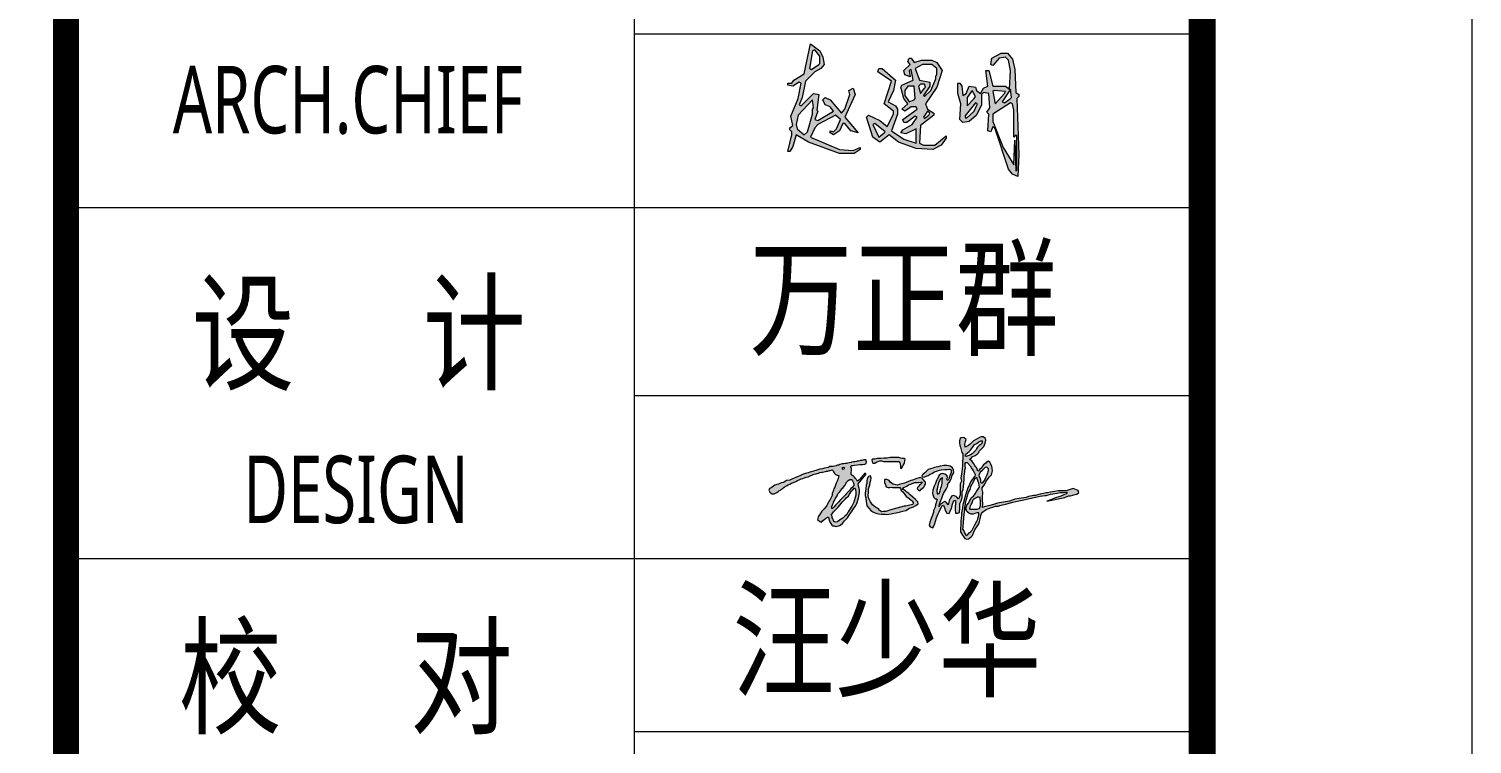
# Model space of a CAD drawing. Header units: inches. Extents: x -3733042 to -3450527, y 579159 to 997713.
# Drawn here: x -3458548 to -3450527, y 606807 to 610781 of the extents above; entities that cross this region are included whole.
import ezdxf
from ezdxf.enums import TextEntityAlignment as Align

# ---------------------------------------------------------------- set-up
doc = ezdxf.new("R2010")
doc.units = ezdxf.units.IN
doc.header["$LTSCALE"] = 1000
doc.header["$MEASUREMENT"] = 0
doc.linetypes.add('LENGSHUI', pattern=[22, 20, -1, 0, -1])
doc.layers.get('0').update_dxf_attribs({"lineweight": 18})
for name, color, linetype, lineweight in [('0-TK', 4, 'Continuous', 18), ('00签名', 7, 'LENGSHUI', 18), ('PUB_TITLE', 153, 'Continuous', 18)]:
    doc.layers.add(name, color=color, linetype=linetype, lineweight=lineweight)
doc.styles.add('-黑体', font='', dxfattribs={"width": 0.7})
doc.styles.get('-黑体').set_extended_font_data('微软雅黑')

# ---------------------------------------------------------------- blocks, each defined once
blk = doc.blocks.new('WZQ')
h = blk.add_hatch(color=256)
h.paths.add_polyline_path([(11296, 18321), (11272, 18339), (11273, 18447), (11289, 18516), (11289, 18568), (11289, 18629), (11283, 18671), (11257, 18685), (11245, 18715), (11245, 18745), (11261, 18767), (11293, 18771), (11349, 18773), (11435, 18791), (11561, 18811), (11689, 18819), (11822, 18829), (11930, 18849), (11992, 18879), (12014, 18944), (12003, 18996), (11994, 19030), (11983, 19051), (11962, 19062), (11912, 19056), (11892, 19049), (11839, 19041), (11790, 19023), (11759, 19017), (11723, 19015), (11670, 19005), (11608, 18994), (11569, 18986), (11530, 18975), (11443, 18958), (11427, 18954), (11386, 18954), (11295, 18936), (11271, 18932), (11185, 18915), (11086, 18898), (11047, 18882), (10977, 18871), (10907, 18860), (10823, 18851), (10717, 18827), (10661, 18801), (10599, 18795), (10557, 18778), (10531, 18769), (10455, 18748), (10386, 18735), (10352, 18727), (10220, 18723), (10188, 18691), (10156, 18687), (9976, 18643), (9864, 18619), (9744, 18595), (9543, 18527), (9327, 18471), (9251, 18447), (9179, 18423), (9047, 18387), (8903, 18335), (8771, 18279), (8682, 18243), (8370, 18105), (8273, 18069), (8111, 18040), (7978, 17955), (7864, 17931), (7723, 17875), (7642, 17846), (7553, 17814), (7488, 17778), (7415, 17729), (7371, 17693), (7294, 17664), (7270, 17604), (7261, 17577), (7268, 17542), (7284, 17516), (7295, 17492), (7317, 17467), (7344, 17448), (7412, 17404), (7468, 17395), (7523, 17404), (7639, 17467), (7711, 17515), (7749, 17540), (7826, 17577), (7867, 17620), (7928, 17657), (8002, 17721), (8056, 17762), (8120, 17791), (8204, 17834), (8280, 17872), (8357, 17917), (8417, 17939), (8546, 17985), (8611, 18021), (8657, 18044), (8765, 18093), (8838, 18128), (8916, 18142), (8992, 18171), (9068, 18202), (9170, 18233), (9246, 18258), (9412, 18333), (9471, 18351), (9562, 18372), (9615, 18385), (9669, 18400), (9745, 18435), (9826, 18448), (9865, 18458), (10017, 18479), (10065, 18496), (10130, 18494), (10162, 18519), (10205, 18535), (10244, 18535), (10340, 18562), (10358, 18568), (10396, 18495), (10411, 18465), (10442, 18423), (10466, 18393), (10478, 18371), (10502, 18345), (10536, 18325), (10589, 18304), (10605, 18299), (10649, 18293), (10668, 18293), (10651, 18221), (10645, 18183), (10633, 18146), (10626, 18118), (10614, 18091), (10602, 18059), (10580, 18011), (10567, 17978), (10536, 17911), (10520, 17864), (10465, 17722), (10431, 17648), (10412, 17581), (10393, 17533), (10372, 17496), (10348, 17421), (10345, 17344), (10340, 17312), (10308, 17253), (10284, 17179), (10249, 17128), (10200, 17049), (10167, 16978), (10134, 16936), (10110, 16894), (10077, 16833), (10049, 16786), (9941, 16654), (9842, 16560), (9753, 16419), (9701, 16330), (9654, 16269), (9645, 16208), (9631, 16147), (9734, 16053), (9800, 16010), (9838, 16034), (9870, 16085), (9936, 16123), (10016, 16203), (10059, 16236), (10124, 16259), (10162, 16259), (10186, 16175), (10214, 16081), (10251, 15996), (10280, 15944), (10331, 15869), (10360, 15836), (10435, 15836), (10468, 15818), (10538, 15808), (10703, 15850), (10778, 15897), (10844, 15959), (10938, 16085), (11065, 16189), (11098, 16236), (11145, 16306), (11173, 16363), (11249, 16476), (11291, 16518), (11385, 16659), (11498, 16837), (11559, 16974), (11620, 17195), (11649, 17275), (11672, 17472), (11672, 17557), (11658, 17674), (11634, 17773), (11611, 17886), (11987, 18332), (11987, 18389), (11926, 18389), (11893, 18337), (11762, 18201), (11710, 18130), (11639, 18069), (11573, 18013), (11545, 18039), (11507, 18108), (11485, 18141), (11430, 18202), (11388, 18251), (11355, 18271), (11309, 18304)], flags=0)
h.paths.add_polyline_path([(10874, 18586), (10854, 18607), (10839, 18647), (10829, 18673), (10863, 18686), (10905, 18691), (10937, 18667), (10935, 18637), (10927, 18614), (10918, 18593)], flags=0)
h.paths.add_polyline_path([(11115, 18044), (11200, 18096), (11284, 18103), (11327, 18035), (11379, 17934), (11401, 17891), (11405, 17862), (11395, 17810), (11320, 17712), (11255, 17657), (11203, 17576), (11037, 17419), (10998, 17354), (10861, 17211), (10724, 17078), (10665, 17003), (10643, 16974), (10509, 16843), (10444, 16762), (10366, 16687), (10340, 16677), (10324, 16688), (10327, 16707), (10330, 16785), (10362, 16866), (10388, 16928), (10408, 16990), (10454, 17071), (10483, 17153), (10584, 17306), (10626, 17403), (10708, 17472), (10760, 17559), (10812, 17647), (10844, 17664), (10962, 17804), (11063, 17976)], flags=0)
h.paths.add_polyline_path([(11421, 17667), (11439, 17667), (11472, 17601), (11498, 17479), (11491, 17331), (11428, 17110), (11391, 16984), (11299, 16793), (11195, 16623), (11129, 16527), (11051, 16390), (10955, 16317), (10867, 16210), (10701, 16110), (10597, 16040), (10497, 16010), (10427, 16051), (10412, 16103), (10398, 16158), (10350, 16235), (10335, 16306), (10298, 16365), (10346, 16424), (10409, 16516), (10520, 16630), (10612, 16730), (10719, 16852), (10833, 16988), (10926, 17091), (10992, 17147), (11018, 17206), (11133, 17287), (11166, 17372), (11225, 17431), (11273, 17505), (11358, 17586)], flags=0)
h.paths.add_polyline_path([(12180, 17834), (12190, 17952), (12226, 18065), (12244, 18165), (12216, 18281), (12211, 18280), (12111, 18244), (12053, 18136), (12028, 18032), (12028, 17895), (11995, 17812), (11985, 17647), (11954, 17431), (11954, 17318), (11976, 17205), (11995, 17028), (12026, 16806), (12149, 16684), (12235, 16589), (12321, 16525), (12475, 16453), (12602, 16425), (12752, 16412), (12919, 16407), (13006, 16389), (13214, 16425), (13350, 16453), (13454, 16471), (13668, 16525), (13781, 16552), (13926, 16593), (14116, 16693), (14311, 16756), (14425, 16824), (14534, 16915), (14511, 17005), (14398, 17123), (14275, 17232), (14148, 17354), (14080, 17418), (13989, 17486), (13921, 17544), (13813, 17608), (13754, 17608), (13835, 17708), (13985, 17775), (14062, 17839), (14184, 17875), (14348, 17943), (14547, 17952), (14656, 17961), (14724, 17961), (14701, 17902), (14656, 17866), (14606, 17825), (14574, 17771), (14497, 17708), (14484, 17640), (14547, 17581), (14620, 17544), (14683, 17626), (14815, 17717), (14846, 17780), (14887, 17875), (14892, 17961), (14774, 18088), (14715, 18165), (14629, 18188), (14420, 18129), (14252, 18061), (14180, 18043), (13953, 17957), (13872, 17911), (13613, 17852), (13522, 17816), (13445, 17830), (13323, 17862), (13182, 17948), (13124, 18047), (13001, 18097), (12910, 18097), (12897, 18043), (12897, 17948), (12938, 17839), (12974, 17744), (13078, 17703), (13151, 17703), (13223, 17717), (13287, 17712), (13386, 17698), (13495, 17712), (13577, 17708), (13645, 17703), (13677, 17658), (13699, 17558), (13790, 17490), (13876, 17372), (13953, 17268), (14026, 17223), (14107, 17155), (14180, 17110), (14230, 17064), (14284, 16983), (14293, 16915), (14275, 16874), (14062, 16833), (13931, 16801), (13858, 16801), (13677, 16752), (13318, 16652), (13133, 16598), (13051, 16575), (12960, 16543), (12833, 16530), (12752, 16521), (12670, 16589), (12579, 16675), (12471, 16724), (12366, 16811), (12316, 16865), (12212, 17010), (12194, 17046), (12108, 17200), (12094, 17313), (12112, 17467), (12112, 17649), (12144, 17735)], flags=0)
h.paths.add_polyline_path([(13906, 19102), (13861, 19120), (13760, 19117), (13689, 19138), (13596, 19167), (13519, 19164), (13457, 19161), (13252, 19173), (13165, 19164), (13028, 19141), (12945, 19141), (12853, 19129), (12722, 19126), (12594, 19126), (12529, 19114), (12484, 19099), (12428, 19093), (12359, 19093), (12312, 19079), (12273, 19062), (12290, 18957), (12317, 18896), (12417, 18896), (12484, 18940), (12528, 18962), (12583, 18974), (12667, 19001), (12750, 19001), (12844, 18968), (12966, 18974), (13127, 18974), (13282, 18974), (13476, 18968), (13598, 18968), (13642, 18907), (13670, 18785), (13675, 18691), (13675, 18658), (13682, 18631), (13735, 18667), (13771, 18714), (13795, 18799), (13850, 18852), (13870, 18906), (13882, 19001)], flags=0)
h.paths.add_polyline_path([(16098, 18038), (16129, 18100), (16150, 18163), (16197, 18303), (16266, 18420), (16256, 18554), (16209, 18671), (16092, 18741), (15931, 18781), (15780, 18771), (15606, 18741), (15495, 18714), (15408, 18694), (15328, 18678), (15247, 18651), (15013, 18580), (14949, 18510), (14852, 18426), (14758, 18346), (14721, 18314), (14717, 18259), (14747, 18229), (14824, 18211), (14884, 18250), (15017, 18293), (15112, 18357), (15202, 18391), (15322, 18469), (15579, 18550), (15656, 18571), (15836, 18576), (15939, 18576), (16051, 18597), (16137, 18567), (16137, 18430), (16094, 18323), (16051, 18156), (15991, 18070), (15939, 18061), (15927, 18134), (15961, 18199), (15978, 18233), (15918, 18314), (15832, 18361), (15742, 18396), (15661, 18374), (15562, 18306), (15519, 18233), (15463, 18113), (15429, 18040), (15377, 17907), (15309, 17779), (15253, 17581), (15232, 17414), (15296, 17213), (15360, 17149), (15450, 17157), (15455, 17114), (15371, 16861), (15356, 16740), (15288, 16589), (15273, 16498), (15227, 16362), (15167, 16203), (15159, 16143), (15106, 16022), (15076, 15871), (15121, 15788), (15250, 15735), (15295, 15818), (15348, 15946), (15371, 16067), (15424, 16234), (15484, 16385), (15560, 16521), (15613, 16627), (15651, 16717), (15711, 16808), (15764, 16838), (15832, 16672), (15870, 16566), (15923, 16453), (16044, 16438), (16089, 16559), (16173, 16732), (16195, 16838), (16271, 17080), (16347, 17080), (16347, 16967), (16339, 16740), (16339, 16619), (16347, 16460), (16452, 16460), (16543, 16483), (16558, 16717), (16558, 16853), (16566, 16929), (16634, 17057), (16672, 17216), (16672, 17299), (16672, 17495), (16725, 17601), (16747, 17745), (16760, 17911), (16769, 18101), (16769, 18261), (16799, 18368), (16803, 18475), (16803, 18572), (16833, 18669), (16818, 18752), (16828, 18927), (16927, 18921), (17067, 18761), (17147, 18621), (17214, 18535), (17257, 18437), (17300, 18370), (17317, 18350), (17317, 18321), (17291, 18255), (17187, 18107), (17111, 18028), (17039, 17854), (16936, 17648), (16881, 17489), (16802, 17216), (16737, 16974), (16706, 16876), (16718, 16832), (16701, 16760), (16690, 16659), (16667, 16570), (16651, 16448), (16645, 16342), (16634, 16237), (16612, 16053), (16606, 15870), (16595, 15736), (16595, 15597), (16601, 15541), (16651, 15469), (16701, 15380), (16745, 15313), (16807, 15219), (16896, 15191), (16985, 15202), (17035, 15241), (17118, 15297), (17180, 15375), (17230, 15491), (17252, 15536), (17308, 15675), (17391, 15792), (17486, 15931), (17519, 16048), (17553, 16181), (17592, 16337), (17619, 16437), (17669, 16509), (17855, 16627), (18010, 16697), (18220, 16760), (18297, 16802), (18444, 16795), (18514, 16837), (18851, 16914), (19140, 16985), (19438, 17056), (19679, 17098), (19955, 17176), (20330, 17247), (20486, 17282), (20706, 17324), (20769, 17324), (20986, 17388), (21315, 17424), (21457, 17459), (21612, 17459), (21789, 17473), (21747, 17402), (21669, 17360), (21485, 17289), (21173, 17183), (21032, 17126), (20805, 17048), (21676, 17218), (21867, 17303), (21952, 17303), (22186, 17367), (22271, 17388), (22370, 17459), (22328, 17565), (22165, 17629), (22087, 17650), (21740, 17551), (21534, 17551), (21363, 17550), (21173, 17508), (20982, 17473), (20840, 17452), (20784, 17445), (20479, 17381), (20238, 17324), (20175, 17324), (19912, 17268), (19792, 17225), (19452, 17169), (19240, 17133), (18978, 17048), (18687, 16999), (18397, 16942), (18198, 16879), (18021, 16829), (17745, 16758), (17667, 16737), (17681, 16886), (17674, 17112), (17674, 17232), (17688, 17480), (17660, 17615), (17653, 17692), (17788, 17870), (17839, 17984), (17902, 18086), (18004, 18228), (18101, 18330), (18152, 18523), (18141, 18652), (18119, 18725), (18079, 18849), (18021, 18944), (17966, 18984), (17915, 18969), (17875, 18951), (17845, 18915), (17718, 18813), (17659, 18736), (17641, 18670), (17520, 18583), (17477, 18513), (17447, 18495), (17414, 18601), (17371, 18674), (17334, 18725), (17298, 18783), (17265, 18842), (17199, 18926), (17141, 18999), (17075, 19053), (17031, 19086), (17130, 19148), (17170, 19199), (17305, 19265), (17407, 19331), (17487, 19407), (17502, 19473), (17737, 19711), (17801, 19871), (17824, 20009), (17812, 20089), (17697, 20181), (17606, 20181), (17525, 20135), (17405, 20072), (17227, 19974), (17066, 19820), (16992, 19745), (16894, 19699), (16825, 19671), (16814, 19825), (16843, 19951), (16871, 20049), (16751, 20146), (16636, 20123), (16579, 20095), (16550, 19986), (16550, 19871), (16556, 19768), (16596, 19665), (16665, 19407), (16705, 19350), (16688, 18776), (16665, 18450), (16613, 18175), (16642, 18008), (16585, 17888), (16585, 17716), (16585, 17493), (16573, 17349), (16533, 17212), (16504, 17143), (16424, 17235), (16378, 17275), (16258, 17315), (16158, 17276), (16110, 17171), (16053, 17114), (16012, 16928), (15988, 16863), (15923, 16936), (15826, 17017), (15745, 16985), (15680, 16928), (15591, 16863), (15542, 16782), (15607, 16985), (15680, 17179), (15729, 17333), (15769, 17406), (15899, 17617), (15972, 17787), (15967, 17855), (16051, 17954)], flags=0)
h.paths.add_polyline_path([(15710, 17994), (15702, 17894), (15679, 17829), (15663, 17749), (15644, 17676), (15629, 17611), (15602, 17546), (15587, 17499), (15560, 17415), (15475, 17388), (15464, 17434), (15445, 17519), (15445, 17580), (15456, 17626), (15475, 17733), (15491, 17795), (15514, 17860), (15529, 17937), (15548, 17987), (15568, 18036), (15594, 18075), (15629, 18125), (15690, 18155), (15721, 18182), (15721, 18148), (15710, 18063)], flags=0)
h.paths.add_polyline_path([(17009, 17527), (17044, 17615), (17092, 17738), (17229, 18006), (17295, 18137), (17387, 18190), (17422, 18089), (17457, 17997), (17484, 17918), (17501, 17821), (17519, 17729), (17479, 17650), (17378, 17505), (17308, 17400), (17233, 17290), (17136, 17224), (17088, 17123), (17031, 17035), (16996, 16965), (16908, 16846), (16851, 16675), (16899, 16539), (16996, 16451), (17119, 16399), (17211, 16412), (17303, 16442), (17404, 16478), (17494, 16473), (17491, 16427), (17484, 16360), (17456, 16242), (17438, 16161), (17388, 16065), (17301, 15891), (17240, 15786), (17163, 15620), (17108, 15565), (17019, 15493), (16958, 15421), (16903, 15371), (16842, 15421), (16786, 15493), (16759, 15587), (16698, 15681), (16703, 15759), (16723, 16043), (16741, 16166), (16736, 16254), (16789, 16640), (16785, 16754), (16824, 16873), (16824, 16952), (16868, 17119), (16921, 17277), (16961, 17417)], flags=0)
h.paths.add_polyline_path([(16830, 19236), (16863, 19328), (16930, 19391), (17023, 19466), (17086, 19521), (17119, 19567), (17182, 19655), (17283, 19802), (17388, 19852), (17489, 19928), (17556, 19966), (17590, 19987), (17657, 19987), (17657, 19911), (17623, 19840), (17585, 19806), (17510, 19747), (17426, 19672), (17376, 19584), (17338, 19521), (17266, 19441), (17220, 19391), (17166, 19340), (17082, 19299), (17019, 19265), (16947, 19244), (16897, 19215)], flags=0)
h.paths.add_polyline_path([(17237, 17145), (17369, 17220), (17418, 17259), (17497, 17250), (17541, 17237), (17541, 17154), (17558, 17070), (17558, 16987), (17558, 16899), (17558, 16816), (17545, 16767), (17527, 16710), (17484, 16666), (17369, 16640), (17207, 16640), (17088, 16640), (17057, 16684), (17084, 16816), (17119, 16877), (17163, 16965), (17198, 17066)], flags=0)
h.paths.add_polyline_path([(17523, 18232), (17512, 18320), (17559, 18429), (17606, 18501), (17663, 18548), (17751, 18626), (17818, 18693), (17865, 18714), (17937, 18631), (17937, 18522), (17922, 18470), (17911, 18403), (17880, 18310), (17844, 18242), (17808, 18170), (17787, 18097), (17751, 18040), (17673, 17937), (17621, 17905), (17582, 17970), (17595, 18071), (17548, 18180)], flags=0)
for p, q in [((12312, 19079), (12273, 19062)), ((12273, 19062), (12290, 18957)), ((12359, 19093), (12312, 19079)), ((12428, 19093), (12359, 19093)), ((12484, 19099), (12428, 19093)), ((12529, 19114), (12484, 19099)), ((12594, 19126), (12529, 19114)), ((12583, 18974), (12667, 19001)), ((12722, 19126), (12594, 19126)), ((12667, 19001), (12750, 19001)), ((12853, 19129), (12722, 19126)), ((12750, 19001), (12844, 18968)), ((12945, 19141), (12853, 19129)), ((13028, 19141), (12945, 19141)), ((13165, 19164), (13028, 19141)), ((13252, 19173), (13165, 19164)), ((13457, 19161), (13252, 19173)), ((13519, 19164), (13457, 19161)), ((13596, 19167), (13519, 19164)), ((13689, 19138), (13596, 19167)), ((13760, 19117), (13689, 19138)), ((13861, 19120), (13760, 19117)), ((13906, 19102), (13861, 19120)), ((13870, 18906), (13882, 19001)), ((13882, 19001), (13906, 19102)), ((12290, 18957), (12317, 18896)), ((12317, 18896), (12417, 18896)), ((12417, 18896), (12484, 18940)), ((12484, 18940), (12528, 18962)), ((12528, 18962), (12583, 18974)), ((12844, 18968), (12966, 18974)), ((12966, 18974), (13127, 18974)), ((13127, 18974), (13282, 18974)), ((13282, 18974), (13476, 18968)), ((13476, 18968), (13598, 18968)), ((13598, 18968), (13642, 18907)), ((13642, 18907), (13670, 18785)), ((13670, 18785), (13675, 18691)), ((13675, 18691), (13675, 18658)), ((13675, 18658), (13682, 18631)), ((13682, 18631), (13735, 18667)), ((13735, 18667), (13771, 18714)), ((13771, 18714), (13795, 18799)), ((13795, 18799), (13850, 18852)), ((13850, 18852), (13870, 18906)), ((11985, 17647), (11954, 17431)), ((11995, 17812), (11985, 17647)), ((12028, 17895), (11995, 17812)), ((12053, 18136), (12028, 18032)), ((12028, 18032), (12028, 17895)), ((12111, 18244), (12053, 18136)), ((12211, 18280), (12111, 18244)), ((12112, 17649), (12144, 17735)), ((12112, 17467), (12112, 17649)), ((12144, 17735), (12180, 17834)), ((12180, 17834), (12190, 17952)), ((12190, 17952), (12226, 18065)), ((12244, 18165), (12216, 18281)), ((12226, 18065), (12244, 18165)), ((12910, 18097), (12897, 18043)), ((12897, 18043), (12897, 17948)), ((12897, 17948), (12938, 17839)), ((13001, 18097), (12910, 18097)), ((12938, 17839), (12974, 17744)), ((12974, 17744), (13078, 17703)), ((13124, 18047), (13001, 18097)), ((13078, 17703), (13151, 17703)), ((13182, 17948), (13124, 18047)), ((13151, 17703), (13223, 17717)), ((13323, 17862), (13182, 17948)), ((13223, 17717), (13287, 17712)), ((13287, 17712), (13386, 17698)), ((13445, 17830), (13323, 17862)), ((13386, 17698), (13495, 17712)), ((13522, 17816), (13445, 17830)), ((13495, 17712), (13577, 17708)), ((13613, 17852), (13522, 17816)), ((13577, 17708), (13645, 17703)), ((13872, 17911), (13613, 17852)), ((13645, 17703), (13677, 17658)), ((13677, 17658), (13699, 17558)), ((13754, 17608), (13835, 17708)), ((13813, 17608), (13754, 17608)), ((13921, 17544), (13813, 17608)), ((13835, 17708), (13985, 17775)), ((13953, 17957), (13872, 17911)), ((14180, 18043), (13953, 17957)), ((13985, 17775), (14062, 17839)), ((14062, 17839), (14184, 17875)), ((14252, 18061), (14180, 18043)), ((14184, 17875), (14348, 17943)), ((14420, 18129), (14252, 18061)), ((14348, 17943), (14547, 17952)), ((14629, 18188), (14420, 18129)), ((14497, 17708), (14484, 17640)), ((14484, 17640), (14547, 17581)), ((14574, 17771), (14497, 17708)), ((14547, 17952), (14656, 17961)), ((14606, 17825), (14574, 17771)), ((14574, 17771), (14574, 17771)), ((14656, 17866), (14606, 17825)), ((14620, 17544), (14683, 17626)), ((14715, 18165), (14629, 18188)), ((14656, 17961), (14724, 17961)), ((14701, 17902), (14656, 17866)), ((14683, 17626), (14815, 17717)), ((14724, 17961), (14701, 17902)), ((14774, 18088), (14715, 18165)), ((14715, 18165), (14715, 18165)), ((14892, 17961), (14774, 18088)), ((14815, 17717), (14846, 17780)), ((14846, 17780), (14887, 17875)), ((14887, 17875), (14892, 17961)), ((11954, 17431), (11954, 17318)), ((11954, 17318), (11976, 17205)), ((11976, 17205), (11995, 17028)), ((11995, 17028), (12026, 16806)), ((12094, 17313), (12112, 17467)), ((12108, 17200), (12094, 17313)), ((12194, 17046), (12108, 17200)), ((12212, 17010), (12194, 17046)), ((12316, 16865), (12212, 17010)), ((13699, 17558), (13790, 17490)), ((13790, 17490), (13876, 17372)), ((13876, 17372), (13953, 17268)), ((13989, 17486), (13921, 17544)), ((13953, 17268), (14026, 17223)), ((14080, 17418), (13989, 17486)), ((14026, 17223), (14107, 17155)), ((14148, 17354), (14080, 17418)), ((14107, 17155), (14180, 17110)), ((14275, 17232), (14148, 17354)), ((14180, 17110), (14230, 17064)), ((14230, 17064), (14284, 16983)), ((14398, 17123), (14275, 17232)), ((14293, 16915), (14275, 16874)), ((14284, 16983), (14293, 16915)), ((14511, 17005), (14398, 17123)), ((14425, 16824), (14534, 16915)), ((14534, 16915), (14511, 17005)), ((14547, 17581), (14620, 17544)), ((12026, 16806), (12149, 16684)), ((12149, 16684), (12235, 16589)), ((12235, 16589), (12321, 16525)), ((12366, 16811), (12316, 16865)), ((12321, 16525), (12475, 16453)), ((12471, 16724), (12366, 16811)), ((12579, 16675), (12471, 16724)), ((12475, 16453), (12602, 16425)), ((12670, 16589), (12579, 16675)), ((12602, 16425), (12752, 16412)), ((12752, 16521), (12670, 16589)), ((12833, 16530), (12752, 16521)), ((12752, 16412), (12919, 16407)), ((12960, 16543), (12833, 16530)), ((12919, 16407), (13006, 16389)), ((13051, 16575), (12960, 16543)), ((13006, 16389), (13214, 16425)), ((13133, 16598), (13051, 16575)), ((13318, 16652), (13133, 16598)), ((13214, 16425), (13350, 16453)), ((13677, 16752), (13318, 16652)), ((13350, 16453), (13454, 16471)), ((13454, 16471), (13668, 16525)), ((13668, 16525), (13781, 16552)), ((13858, 16801), (13677, 16752)), ((13781, 16552), (13926, 16593)), ((13931, 16801), (13858, 16801)), ((13858, 16801), (13858, 16801)), ((13926, 16593), (14116, 16693)), ((14062, 16833), (13931, 16801)), ((14275, 16874), (14062, 16833)), ((14116, 16693), (14311, 16756)), ((14311, 16756), (14425, 16824))]:
    blk.add_line(p, q)
for points in [[(14721, 18314), (14717, 18259), (14747, 18229), (14824, 18211), (14884, 18250), (15017, 18293), (15112, 18357), (15202, 18391), (15322, 18469), (15579, 18550), (15656, 18571), (15836, 18576), (15939, 18576), (16051, 18597), (16137, 18567), (16137, 18430), (16094, 18323), (16051, 18156), (15991, 18070), (15939, 18061), (15927, 18134), (15961, 18199), (15978, 18233), (15918, 18314), (15832, 18361), (15742, 18396), (15661, 18374), (15562, 18306), (15519, 18233), (15463, 18113), (15429, 18040), (15377, 17907), (15309, 17779), (15253, 17581), (15232, 17414), (15296, 17213), (15360, 17149), (15450, 17157), (15455, 17114), (15371, 16861), (15356, 16740), (15288, 16589), (15273, 16498), (15227, 16362), (15167, 16203), (15159, 16143), (15106, 16022), (15076, 15871), (15121, 15788), (15250, 15735), (15295, 15818), (15348, 15946), (15371, 16067), (15424, 16234), (15484, 16385), (15560, 16521), (15613, 16627), (15651, 16717), (15711, 16808), (15764, 16838), (15832, 16672), (15870, 16566), (15923, 16453), (16044, 16438), (16089, 16559), (16173, 16732), (16195, 16838), (16271, 17080), (16347, 17080), (16347, 16967), (16339, 16740), (16339, 16619), (16347, 16460), (16452, 16460), (16543, 16483), (16558, 16717), (16558, 16853), (16566, 16929), (16634, 17057), (16672, 17216), (16672, 17299), (16672, 17495), (16725, 17601), (16747, 17745), (16760, 17911), (16769, 18101), (16769, 18261), (16799, 18368), (16803, 18475), (16803, 18572), (16833, 18669), (16818, 18752), (16828, 18927), (16927, 18921), (17067, 18761), (17147, 18621), (17214, 18535), (17257, 18437), (17300, 18370), (17317, 18350), (17317, 18321), (17291, 18255), (17187, 18107), (17111, 18028), (17039, 17854), (16936, 17648), (16881, 17489), (16802, 17216), (16737, 16974), (16706, 16876), (16718, 16832), (16701, 16760), (16690, 16659), (16667, 16570), (16651, 16448), (16645, 16342), (16634, 16237), (16612, 16053), (16606, 15870), (16595, 15736), (16595, 15597), (16601, 15541), (16651, 15469), (16701, 15380), (16745, 15313), (16807, 15219), (16896, 15191), (16985, 15202), (17035, 15241), (17118, 15297), (17180, 15375), (17230, 15491), (17252, 15536), (17308, 15675), (17391, 15792), (17486, 15931), (17519, 16048), (17553, 16181), (17592, 16337), (17619, 16437), (17669, 16509), (17855, 16627), (18010, 16697), (18220, 16760), (18297, 16802), (18444, 16795), (18514, 16837), (18851, 16914), (19140, 16985), (19438, 17056), (19679, 17098), (19955, 17176), (20330, 17247), (20486, 17282), (20706, 17324), (20769, 17324), (20986, 17388), (21315, 17424), (21457, 17459), (21612, 17459), (21789, 17473), (21747, 17402), (21669, 17360), (21485, 17289), (21173, 17183), (21032, 17126), (20805, 17048), (21676, 17218), (21867, 17303), (21952, 17303), (22186, 17367), (22271, 17388), (22370, 17459), (22328, 17565), (22165, 17629), (22087, 17650), (21740, 17551), (21534, 17551), (21363, 17550), (21173, 17508), (20982, 17473), (20840, 17452), (20784, 17445), (20479, 17381), (20238, 17324), (20175, 17324), (19912, 17268), (19792, 17225), (19452, 17169), (19240, 17133), (18978, 17048), (18687, 16999), (18397, 16942), (18198, 16879), (18021, 16829), (17745, 16758), (17667, 16737), (17681, 16886), (17674, 17112), (17674, 17232), (17688, 17480), (17660, 17615), (17653, 17692), (17788, 17870), (17839, 17984), (17902, 18086), (18004, 18228), (18101, 18330), (18152, 18523), (18141, 18652), (18119, 18725), (18079, 18849), (18021, 18944), (17966, 18984), (17915, 18969), (17875, 18951), (17845, 18915), (17718, 18813), (17659, 18736), (17641, 18670), (17520, 18583), (17477, 18513), (17447, 18495), (17414, 18601), (17371, 18674), (17334, 18725), (17298, 18783), (17265, 18842), (17199, 18926), (17141, 18999), (17075, 19053), (17031, 19086), (17130, 19148), (17170, 19199), (17305, 19265), (17407, 19331), (17487, 19407), (17502, 19473), (17737, 19711), (17801, 19871), (17824, 20009), (17812, 20089), (17697, 20181), (17606, 20181), (17525, 20135), (17405, 20072), (17227, 19974), (17066, 19820), (16992, 19745), (16894, 19699), (16825, 19671), (16814, 19825), (16843, 19951), (16871, 20049), (16751, 20146), (16636, 20123), (16579, 20095), (16550, 19986), (16550, 19871), (16556, 19768), (16596, 19665), (16665, 19407), (16705, 19350), (16688, 18776), (16665, 18450), (16613, 18175), (16642, 18008), (16585, 17888), (16585, 17716), (16585, 17493), (16573, 17349), (16533, 17212), (16504, 17143), (16424, 17235), (16378, 17275), (16258, 17315), (16158, 17276), (16110, 17171), (16053, 17114), (16012, 16928), (15988, 16863), (15923, 16936), (15826, 17017), (15745, 16985), (15680, 16928), (15591, 16863), (15542, 16782), (15607, 16985), (15680, 17179), (15729, 17333), (15769, 17406), (15899, 17617), (15972, 17787), (15967, 17855), (16051, 17954), (16098, 18038), (16129, 18100), (16150, 18163), (16197, 18303), (16266, 18420), (16256, 18554), (16209, 18671), (16092, 18741), (15931, 18781), (15780, 18771), (15606, 18741), (15495, 18714), (15408, 18694), (15328, 18678), (15247, 18651), (15013, 18580), (14949, 18510), (14852, 18426), (14758, 18346), (14721, 18314)], [(16830, 19236), (16863, 19328), (16930, 19391), (17023, 19466), (17086, 19521), (17119, 19567), (17182, 19655), (17283, 19802), (17388, 19852), (17489, 19928), (17556, 19966), (17590, 19987), (17657, 19987), (17657, 19911), (17623, 19840), (17585, 19806), (17510, 19747), (17426, 19672), (17376, 19584), (17338, 19521), (17266, 19441), (17220, 19391), (17166, 19340), (17082, 19299), (17019, 19265), (16947, 19244), (16897, 19215), (16830, 19236)], [(7261, 17577), (7268, 17542), (7284, 17516), (7295, 17492), (7317, 17467), (7344, 17448), (7412, 17404), (7468, 17395), (7523, 17404), (7639, 17467), (7711, 17515), (7749, 17540), (7826, 17577), (7867, 17620), (7928, 17657), (8002, 17721), (8056, 17762), (8120, 17791), (8204, 17834), (8280, 17872), (8357, 17917), (8417, 17939), (8546, 17985), (8611, 18021), (8657, 18044), (8765, 18093), (8838, 18128), (8916, 18142), (8992, 18171), (9068, 18202), (9170, 18233), (9246, 18258), (9412, 18333), (9471, 18351), (9562, 18372), (9615, 18385), (9669, 18400), (9745, 18435), (9826, 18448), (9865, 18458), (10017, 18479), (10065, 18496), (10130, 18494), (10162, 18519), (10205, 18535), (10244, 18535), (10340, 18562), (10358, 18568), (10396, 18495), (10411, 18465), (10442, 18423), (10466, 18393), (10478, 18371), (10502, 18345), (10536, 18325), (10589, 18304), (10605, 18299), (10649, 18293), (10668, 18293), (10651, 18221), (10645, 18183), (10633, 18146), (10626, 18118), (10614, 18091), (10602, 18059), (10580, 18011), (10567, 17978), (10536, 17911), (10520, 17864), (10465, 17722), (10431, 17648), (10412, 17581), (10393, 17533), (10372, 17496), (10348, 17421), (10345, 17344), (10340, 17312), (10308, 17253), (10284, 17179), (10249, 17128), (10200, 17049), (10167, 16978), (10134, 16936), (10110, 16894), (10077, 16833), (10049, 16786), (9941, 16654), (9842, 16560), (9753, 16419), (9701, 16330), (9654, 16269), (9645, 16208), (9631, 16147), (9734, 16053), (9800, 16010), (9838, 16034), (9870, 16085), (9936, 16123), (10016, 16203), (10059, 16236), (10124, 16259), (10162, 16259), (10186, 16175), (10214, 16081), (10251, 15996), (10280, 15944), (10331, 15869), (10360, 15836), (10435, 15836), (10468, 15818), (10538, 15808), (10703, 15850), (10778, 15897), (10844, 15959), (10938, 16085), (11065, 16189), (11098, 16236), (11145, 16306), (11173, 16363), (11249, 16476), (11291, 16518), (11385, 16659), (11498, 16837), (11559, 16974), (11620, 17195), (11649, 17275), (11672, 17472), (11672, 17557), (11658, 17674), (11634, 17773), (11611, 17886), (11987, 18332), (11987, 18389), (11926, 18389), (11893, 18337), (11762, 18201), (11710, 18130), (11639, 18069), (11573, 18013), (11545, 18039), (11507, 18108), (11485, 18141), (11430, 18202), (11388, 18251), (11355, 18271), (11309, 18304), (11296, 18321), (11272, 18339), (11273, 18447), (11289, 18516), (11289, 18568), (11289, 18629), (11283, 18671), (11257, 18685), (11245, 18715), (11245, 18745), (11261, 18767), (11293, 18771), (11349, 18773), (11435, 18791), (11561, 18811), (11689, 18819), (11822, 18829), (11930, 18849), (11992, 18879), (12014, 18944), (12003, 18996), (11994, 19030), (11983, 19051), (11962, 19062), (11912, 19056), (11892, 19049), (11839, 19041), (11790, 19023), (11759, 19017), (11723, 19015), (11670, 19005), (11608, 18994), (11569, 18986), (11530, 18975), (11443, 18958), (11427, 18954), (11386, 18954), (11295, 18936), (11271, 18932), (11185, 18915), (11086, 18898), (11047, 18882), (10977, 18871), (10907, 18860), (10823, 18851), (10717, 18827), (10661, 18801), (10599, 18795), (10557, 18778), (10531, 18769), (10455, 18748), (10386, 18735), (10352, 18727), (10220, 18723), (10188, 18691), (10156, 18687), (9976, 18643), (9864, 18619), (9744, 18595), (9543, 18527), (9327, 18471), (9251, 18447), (9179, 18423), (9047, 18387), (8903, 18335), (8771, 18279), (8682, 18243), (8370, 18105), (8273, 18069), (8111, 18040), (7978, 17955), (7864, 17931), (7723, 17875), (7642, 17846), (7553, 17814), (7488, 17778), (7415, 17729), (7371, 17693), (7294, 17664), (7270, 17604), (7261, 17577)], [(10829, 18673), (10863, 18686), (10905, 18691), (10937, 18667), (10935, 18637), (10927, 18614), (10918, 18593), (10874, 18586), (10854, 18607), (10839, 18647), (10829, 18673)], [(17512, 18320), (17559, 18429), (17606, 18501), (17663, 18548), (17751, 18626), (17818, 18693), (17865, 18714), (17937, 18631), (17937, 18522), (17922, 18470), (17911, 18403), (17880, 18310), (17844, 18242), (17808, 18170), (17787, 18097), (17751, 18040), (17673, 17937), (17621, 17905), (17582, 17970), (17595, 18071), (17548, 18180), (17523, 18232), (17512, 18320)], [(10298, 16365), (10346, 16424), (10409, 16516), (10520, 16630), (10612, 16730), (10719, 16852), (10833, 16988), (10926, 17091), (10992, 17147), (11018, 17206), (11133, 17287), (11166, 17372), (11225, 17431), (11273, 17505), (11358, 17586), (11421, 17667), (11439, 17667), (11472, 17601), (11498, 17479), (11491, 17331), (11428, 17110), (11391, 16984), (11299, 16793), (11195, 16623), (11129, 16527), (11051, 16390), (10955, 16317), (10867, 16210), (10701, 16110), (10597, 16040), (10497, 16010), (10427, 16051), (10412, 16103), (10398, 16158), (10350, 16235), (10335, 16306), (10298, 16365)], [(10327, 16707), (10330, 16785), (10362, 16866), (10388, 16928), (10408, 16990), (10454, 17071), (10483, 17153), (10584, 17306), (10626, 17403), (10708, 17472), (10760, 17559), (10812, 17647), (10844, 17664), (10962, 17804), (11063, 17976), (11115, 18044), (11200, 18096), (11284, 18103), (11327, 18035), (11379, 17934), (11401, 17891), (11405, 17862), (11395, 17810), (11320, 17712), (11255, 17657), (11203, 17576), (11037, 17419), (10998, 17354), (10861, 17211), (10724, 17078), (10665, 17003), (10643, 16974), (10509, 16843), (10444, 16762), (10366, 16687), (10340, 16677), (10324, 16688), (10327, 16707)], [(15690, 18155), (15629, 18125), (15594, 18075), (15568, 18036), (15548, 17987), (15529, 17937), (15514, 17860), (15491, 17795), (15475, 17733), (15456, 17626), (15445, 17580), (15445, 17519), (15464, 17434), (15475, 17388), (15560, 17415), (15587, 17499), (15602, 17546), (15629, 17611), (15644, 17676), (15663, 17749), (15679, 17829), (15702, 17894), (15710, 17994), (15710, 18063), (15721, 18148), (15721, 18182), (15690, 18155)], [(17494, 16473), (17404, 16478), (17303, 16442), (17211, 16412), (17119, 16399), (16996, 16451), (16899, 16539), (16851, 16675), (16908, 16846), (16996, 16965), (17031, 17035), (17088, 17123), (17136, 17224), (17233, 17290), (17308, 17400), (17378, 17505), (17479, 17650), (17519, 17729), (17501, 17821), (17484, 17918), (17457, 17997), (17422, 18089), (17387, 18190), (17295, 18137), (17229, 18006), (17092, 17738), (17044, 17615), (17009, 17527), (16961, 17417), (16921, 17277), (16868, 17119), (16824, 16952), (16824, 16873), (16785, 16754), (16789, 16640), (16736, 16254), (16741, 16166), (16723, 16043), (16703, 15759), (16698, 15681), (16759, 15587), (16786, 15493), (16842, 15421), (16903, 15371), (16958, 15421), (17019, 15493), (17108, 15565), (17163, 15620), (17240, 15786), (17301, 15891), (17388, 16065), (17438, 16161), (17456, 16242), (17484, 16360), (17491, 16427), (17494, 16473)], [(17418, 17259), (17497, 17250), (17541, 17237), (17541, 17154), (17558, 17070), (17558, 16987), (17558, 16899), (17558, 16816), (17545, 16767), (17527, 16710), (17484, 16666), (17369, 16640), (17207, 16640), (17088, 16640), (17057, 16684), (17084, 16816), (17119, 16877), (17163, 16965), (17198, 17066), (17237, 17145), (17369, 17220), (17418, 17259)]]:
    blk.add_lwpolyline(points)

msp = doc.modelspace()

# ---------------------------------------------------------------- hatches: boundary and pattern name
at = {"layer": '00签名', "linetype": 'Continuous'}
h = msp.add_hatch(color=256, dxfattribs=at)
h.paths.add_polyline_path([(-3454180.5, 610543.3), (-3454145.9, 610560.6), (-3454128.7, 610583.6), (-3454134.4, 610623.9), (-3454151.7, 610658.5), (-3454203.5, 610698.8), (-3454238.1, 610531.8), (-3454295.7, 610497.2), (-3454307.2, 610480), (-3454330.3, 610480), (-3454330.3, 610468.4), (-3454301.5, 610462.7), (-3454266.9, 610485.7), (-3454255.4, 610480), (-3454272.7, 610393.6), (-3454313, 610295.6), (-3454301.5, 610243.8), (-3454318.7, 610232.3), (-3454318.7, 610220.8), (-3454307.2, 610209.2), (-3454307.2, 610191.9), (-3454330.3, 610099.8), (-3454318.7, 610099.8), (-3454301.5, 610128.6), (-3454284.2, 610191.9), (-3454215.1, 610151.6), (-3454042.3, 610088.3), (-3453961.6, 610088.3), (-3453927.1, 610111.3), (-3453927.1, 610122.8), (-3453967.4, 610105.5), (-3454042.3, 610111.3), (-3454203.5, 610180.4), (-3454180.5, 610232.3), (-3454163.2, 610249.5), (-3454065.3, 610301.4), (-3454036.5, 610278.3), (-3454059.5, 610226.5), (-3454076.8, 610209.2), (-3454094.1, 610215), (-3454094.1, 610203.5), (-3454076.8, 610191.9), (-3454042.3, 610215), (-3454025, 610255.3), (-3454013.5, 610255.3), (-3453978.9, 610215), (-3453938.6, 610203.5), (-3454013.5, 610289.9), (-3453955.9, 610416.6), (-3453967.4, 610451.1), (-3453990.4, 610439.6), (-3453984.7, 610416.6), (-3454013.5, 610335.9), (-3454030.7, 610312.9), (-3454094.1, 610387.8), (-3454122.9, 610399.3), (-3454134.4, 610387.8), (-3454122.9, 610359), (-3454094.1, 610347.5), (-3454076.8, 610324.4), (-3454163.2, 610272.6), (-3454180.5, 610278.3), (-3454163.2, 610324.4), (-3454169, 610330.2), (-3454157.5, 610416.6), (-3454186.3, 610422.3), (-3454255.4, 610353.2), (-3454266.9, 610359), (-3454249.6, 610399.3), (-3454232.3, 610491.5)], flags=0)
h.paths.add_polyline_path([(-3454209.3, 610560.6), (-3454192, 610658.5), (-3454180.5, 610664.3), (-3454151.7, 610629.7), (-3454151.7, 610589.4), (-3454157.5, 610583.6), (-3454197.8, 610554.8)], flags=0)
h.paths.add_polyline_path([(-3454192, 610387.8), (-3454186.3, 610341.7), (-3454192, 610335.9), (-3454192, 610307.2), (-3454220.8, 610209.2), (-3454238.1, 610191.9), (-3454278.4, 610226.5), (-3454284.2, 610249.5), (-3454272.7, 610301.4)], flags=0)
h = msp.add_hatch(color=256, dxfattribs=at)
h.paths.add_polyline_path([(-3453500.8, 610595.1), (-3453529.6, 610606.7), (-3453587.2, 610606.7), (-3453627.5, 610595.1), (-3453644.8, 610618.2), (-3453656.3, 610618.2), (-3453662.1, 610600.9), (-3453650.6, 610583.6), (-3453685.1, 610549.1), (-3453679.4, 610526), (-3453650.6, 610514.5), (-3453656.3, 610549.1), (-3453644.8, 610554.8), (-3453633.3, 610497.2), (-3453696.7, 610468.4), (-3453702.4, 610456.9), (-3453685.1, 610393.6), (-3453662.1, 610364.7), (-3453696.7, 610335.9), (-3453679.4, 610324.4), (-3453644.8, 610347.5), (-3453616, 610347.5), (-3453610.3, 610335.9), (-3453690.9, 610278.3), (-3453685.1, 610261.1), (-3453667.9, 610261.1), (-3453621.8, 610295.6), (-3453610.3, 610289.9), (-3453639.1, 610249.5), (-3453690.9, 610220.8), (-3453702.4, 610203.5), (-3453673.6, 610197.7), (-3453616, 610226.5), (-3453616, 610145.9), (-3453685.1, 610168.9), (-3453754.3, 610215), (-3453719.7, 610307.2), (-3453719.7, 610335.9), (-3453731.2, 610353.2), (-3453771.5, 610376.3), (-3453742.7, 610439.6), (-3453731.2, 610497.2), (-3453806.1, 610560.6), (-3453823.4, 610560.6), (-3453829.1, 610543.3), (-3453754.3, 610491.5), (-3453794.6, 610364.7), (-3453742.7, 610324.4), (-3453742.7, 610307.2), (-3453777.3, 610238), (-3453817.6, 610272.6), (-3453881, 610301.4), (-3453892.5, 610289.9), (-3453857.9, 610180.4), (-3453817.6, 610151.6), (-3453765.8, 610191.9), (-3453713.9, 610151.6), (-3453616, 610117.1), (-3453523.9, 610111.3), (-3453477.8, 610134.4), (-3453449, 610174.7), (-3453449, 610186.2), (-3453512.3, 610134.4), (-3453575.7, 610134.4), (-3453598.7, 610145.9), (-3453593, 610243.8), (-3453518.1, 610301.4), (-3453518.1, 610312.9), (-3453552.7, 610335.9), (-3453564.2, 610364.7), (-3453500.8, 610456.9), (-3453472, 610549.1)], flags=0)
h.paths.add_polyline_path([(-3453621.8, 610560.6), (-3453581.5, 610583.6), (-3453529.6, 610583.6), (-3453500.8, 610560.6), (-3453500.8, 610526), (-3453506.6, 610520.3), (-3453506.6, 610503), (-3453535.4, 610439.6), (-3453569.9, 610405.1), (-3453575.7, 610410.8), (-3453541.1, 610462.7), (-3453541.1, 610485.7), (-3453598.7, 610497.2)], flags=0)
h.paths.add_polyline_path([(-3453627.5, 610462.7), (-3453621.8, 610393.6), (-3453627.5, 610387.8), (-3453656.3, 610376.3), (-3453679.4, 610410.8), (-3453679.4, 610439.6), (-3453662.1, 610462.7)], flags=0)
h.paths.add_polyline_path([(-3453593, 610474.2), (-3453569.9, 610474.2), (-3453564.2, 610456.9), (-3453569.9, 610451.1), (-3453593, 610422.3), (-3453604.5, 610462.7)], flags=0)
h.paths.add_polyline_path([(-3453552.7, 610324.4), (-3453541.1, 610312.9), (-3453546.9, 610301.4), (-3453569.9, 610284.1), (-3453575.7, 610289.9)], flags=0)
h.paths.add_polyline_path([(-3453846.4, 610255.3), (-3453788.8, 610209.2), (-3453794.6, 610203.5), (-3453823.4, 610180.4), (-3453857.9, 610249.5)], flags=0)
h.paths.add_polyline_path([(-3453212.8, 610549.1), (-3453230.1, 610549.1), (-3453218.6, 610462.7), (-3453241.6, 610451.1), (-3453258.9, 610422.3), (-3453281.9, 610439.6), (-3453287.7, 610456.9), (-3453322.3, 610462.7), (-3453339.5, 610422.3), (-3453356.8, 610410.8), (-3453362.6, 610462.7), (-3453374.1, 610480), (-3453385.6, 610480), (-3453385.6, 610422.3), (-3453368.3, 610364.7), (-3453374.1, 610278.3), (-3453356.8, 610261.1), (-3453322.3, 610266.8), (-3453281.9, 610301.4), (-3453253.1, 610359), (-3453253.1, 610416.6), (-3453241.6, 610428.1), (-3453212.8, 610422.3), (-3453207.1, 610341.7), (-3453224.3, 610318.7), (-3453212.8, 610307.2), (-3453218.6, 610215), (-3453201.3, 610209.2), (-3453189.8, 610238), (-3453178.3, 610226.5), (-3453103.4, 610001.9), (-3453080.3, 609973.1), (-3453051.5, 609961.6), (-3453045.8, 610082.5), (-3453057.3, 610393.6), (-3453045.8, 610405.1), (-3453045.8, 610416.6), (-3453063.1, 610428.1), (-3453068.8, 610554.8), (-3453080.3, 610612.4), (-3453109.1, 610647), (-3453143.7, 610647), (-3453195.5, 610618.2), (-3453201.3, 610583.6), (-3453189.8, 610577.9), (-3453155.2, 610618.2), (-3453120.7, 610623.9), (-3453103.4, 610606.7), (-3453091.9, 610549.1), (-3453097.6, 610445.4), (-3453120.7, 610462.7), (-3453189.8, 610462.7)], flags=0)
h.paths.add_polyline_path([(-3453184, 610439.6), (-3453120.7, 610433.9), (-3453126.4, 610422.3), (-3453178.3, 610364.7), (-3453189.8, 610433.9)], flags=0)
h.paths.add_polyline_path([(-3453287.7, 610405.1), (-3453293.5, 610393.6), (-3453333.8, 610353.2), (-3453333.8, 610399.3), (-3453305, 610439.6)], flags=0)
h.paths.add_polyline_path([(-3453091.9, 610445.4), (-3453086.1, 610399.3), (-3453091.9, 610393.6), (-3453126.4, 610370.5), (-3453137.9, 610376.3)], flags=0)
h.paths.add_polyline_path([(-3453276.2, 610364.7), (-3453281.9, 610353.2), (-3453293.5, 610324.4), (-3453339.5, 610284.1), (-3453345.3, 610295.6), (-3453287.7, 610370.5)], flags=0)
h.paths.add_polyline_path([(-3453091.9, 610370.5), (-3453080.3, 610364.7), (-3453074.6, 610330.2), (-3453074.6, 610180.4), (-3453063.1, 610191.9), (-3453057.3, 610186.2), (-3453057.3, 609996.1), (-3453063.1, 609990.3), (-3453068.8, 610163.1), (-3453074.6, 610024.9), (-3453132.2, 610122.8), (-3453189.8, 610266.8), (-3453189.8, 610307.2)], flags=0)

# ---------------------------------------------------------------- linework, layer by layer
at = {"layer": '0-TK'}
msp.add_lwpolyline([(-3458341, 594512.6, 144, 144, 0), (-3458341, 654512.6, 144, 144, 0)], format="xyseb", dxfattribs=at)
at = {"layer": '00签名', "linetype": 'Continuous'}
for points in [[(-3453927.1, 610122.8), (-3453927.1, 610111.3), (-3453961.6, 610088.3), (-3454042.3, 610088.3), (-3454215.1, 610151.6), (-3454284.2, 610191.9), (-3454301.5, 610128.6), (-3454318.7, 610099.8), (-3454330.3, 610099.8), (-3454307.2, 610191.9), (-3454307.2, 610209.2), (-3454318.7, 610220.8), (-3454318.7, 610232.3), (-3454301.5, 610243.8), (-3454313, 610295.6), (-3454272.7, 610393.6), (-3454255.4, 610480), (-3454266.9, 610485.7), (-3454301.5, 610462.7), (-3454330.3, 610468.4), (-3454330.3, 610480), (-3454307.2, 610480), (-3454295.7, 610497.2), (-3454238.1, 610531.8), (-3454203.5, 610698.8), (-3454151.7, 610658.5), (-3454134.4, 610623.9), (-3454128.7, 610583.6), (-3454145.9, 610560.6), (-3454180.5, 610543.3), (-3454232.3, 610491.5), (-3454249.6, 610399.3), (-3454266.9, 610359), (-3454255.4, 610353.2), (-3454186.3, 610422.3), (-3454157.5, 610416.6), (-3454169, 610330.2), (-3454163.2, 610324.4), (-3454180.5, 610278.3), (-3454163.2, 610272.6), (-3454076.8, 610324.4), (-3454094.1, 610347.5), (-3454122.9, 610359), (-3454134.4, 610387.8), (-3454122.9, 610399.3), (-3454094.1, 610387.8), (-3454030.7, 610312.9), (-3454013.5, 610335.9), (-3453984.7, 610416.6), (-3453990.4, 610439.6), (-3453967.4, 610451.1), (-3453955.9, 610416.6), (-3454013.5, 610289.9), (-3453938.6, 610203.5), (-3453978.9, 610215), (-3454013.5, 610255.3), (-3454025, 610255.3), (-3454042.3, 610215), (-3454076.8, 610191.9), (-3454094.1, 610203.5), (-3454094.1, 610215), (-3454076.8, 610209.2), (-3454059.5, 610226.5), (-3454036.5, 610278.3), (-3454065.3, 610301.4), (-3454163.2, 610249.5), (-3454180.5, 610232.3), (-3454203.5, 610180.4), (-3454042.3, 610111.3), (-3453967.4, 610105.5), (-3453927.1, 610122.8)], [(-3454157.5, 610583.6), (-3454151.7, 610589.4), (-3454151.7, 610629.7), (-3454180.5, 610664.3), (-3454192, 610658.5), (-3454209.3, 610560.6), (-3454197.8, 610554.8), (-3454157.5, 610583.6)], [(-3453045.8, 610416.6), (-3453045.8, 610405.1), (-3453057.3, 610393.6), (-3453045.8, 610082.5), (-3453051.5, 609961.6), (-3453080.3, 609973.1), (-3453103.4, 610001.9), (-3453178.3, 610226.5), (-3453189.8, 610238), (-3453201.3, 610209.2), (-3453218.6, 610215), (-3453212.8, 610307.2), (-3453224.3, 610318.7), (-3453207.1, 610341.7), (-3453212.8, 610422.3), (-3453241.6, 610428.1), (-3453253.1, 610416.6), (-3453253.1, 610359), (-3453281.9, 610301.4), (-3453322.3, 610266.8), (-3453356.8, 610261.1), (-3453374.1, 610278.3), (-3453368.3, 610364.7), (-3453385.6, 610422.3), (-3453385.6, 610480), (-3453374.1, 610480), (-3453362.6, 610462.7), (-3453356.8, 610410.8), (-3453339.5, 610422.3), (-3453322.3, 610462.7), (-3453287.7, 610456.9), (-3453281.9, 610439.6), (-3453258.9, 610422.3), (-3453241.6, 610451.1), (-3453218.6, 610462.7), (-3453230.1, 610549.1), (-3453212.8, 610549.1), (-3453189.8, 610462.7), (-3453120.7, 610462.7), (-3453097.6, 610445.4), (-3453091.9, 610549.1), (-3453103.4, 610606.7), (-3453120.7, 610623.9), (-3453155.2, 610618.2), (-3453189.8, 610577.9), (-3453201.3, 610583.6), (-3453195.5, 610618.2), (-3453143.7, 610647), (-3453109.1, 610647), (-3453080.3, 610612.4), (-3453068.8, 610554.8), (-3453063.1, 610428.1), (-3453045.8, 610416.6)], [(-3453449, 610186.2), (-3453449, 610174.7), (-3453477.8, 610134.4), (-3453523.9, 610111.3), (-3453616, 610117.1), (-3453713.9, 610151.6), (-3453765.8, 610191.9), (-3453817.6, 610151.6), (-3453857.9, 610180.4), (-3453892.5, 610289.9), (-3453881, 610301.4), (-3453817.6, 610272.6), (-3453777.3, 610238), (-3453742.7, 610307.2), (-3453742.7, 610324.4), (-3453794.6, 610364.7), (-3453754.3, 610491.5), (-3453829.1, 610543.3), (-3453823.4, 610560.6), (-3453806.1, 610560.6), (-3453731.2, 610497.2), (-3453742.7, 610439.6), (-3453771.5, 610376.3), (-3453731.2, 610353.2), (-3453719.7, 610335.9), (-3453719.7, 610307.2), (-3453754.3, 610215), (-3453685.1, 610168.9), (-3453616, 610145.9), (-3453616, 610226.5), (-3453673.6, 610197.7), (-3453702.4, 610203.5), (-3453690.9, 610220.8), (-3453639.1, 610249.5), (-3453610.3, 610289.9), (-3453621.8, 610295.6), (-3453667.9, 610261.1), (-3453685.1, 610261.1), (-3453690.9, 610278.3), (-3453610.3, 610335.9), (-3453616, 610347.5), (-3453644.8, 610347.5), (-3453679.4, 610324.4), (-3453696.7, 610335.9), (-3453662.1, 610364.7), (-3453685.1, 610393.6), (-3453702.4, 610456.9), (-3453696.7, 610468.4), (-3453633.3, 610497.2), (-3453644.8, 610554.8), (-3453656.3, 610549.1), (-3453650.6, 610514.5), (-3453679.4, 610526), (-3453685.1, 610549.1), (-3453650.6, 610583.6), (-3453662.1, 610600.9), (-3453656.3, 610618.2), (-3453644.8, 610618.2), (-3453627.5, 610595.1), (-3453587.2, 610606.7), (-3453529.6, 610606.7), (-3453500.8, 610595.1), (-3453472, 610549.1), (-3453500.8, 610456.9), (-3453564.2, 610364.7), (-3453552.7, 610335.9), (-3453518.1, 610312.9), (-3453518.1, 610301.4), (-3453593, 610243.8), (-3453598.7, 610145.9), (-3453575.7, 610134.4), (-3453512.3, 610134.4), (-3453449, 610186.2)], [(-3453506.6, 610520.3), (-3453500.8, 610526), (-3453500.8, 610560.6), (-3453529.6, 610583.6), (-3453581.5, 610583.6), (-3453621.8, 610560.6), (-3453598.7, 610497.2), (-3453541.1, 610485.7), (-3453541.1, 610462.7), (-3453575.7, 610410.8), (-3453569.9, 610405.1), (-3453535.4, 610439.6), (-3453506.6, 610503), (-3453506.6, 610520.3)], [(-3453569.9, 610451.1), (-3453564.2, 610456.9), (-3453569.9, 610474.2), (-3453593, 610474.2), (-3453604.5, 610462.7), (-3453593, 610422.3), (-3453569.9, 610451.1)], [(-3453627.5, 610387.8), (-3453621.8, 610393.6), (-3453627.5, 610462.7), (-3453662.1, 610462.7), (-3453679.4, 610439.6), (-3453679.4, 610410.8), (-3453656.3, 610376.3), (-3453627.5, 610387.8)], [(-3453293.5, 610393.6), (-3453287.7, 610405.1), (-3453305, 610439.6), (-3453333.8, 610399.3), (-3453333.8, 610353.2), (-3453293.5, 610393.6)], [(-3453126.4, 610422.3), (-3453120.7, 610433.9), (-3453184, 610439.6), (-3453189.8, 610433.9), (-3453178.3, 610364.7), (-3453126.4, 610422.3)], [(-3453091.9, 610393.6), (-3453086.1, 610399.3), (-3453091.9, 610445.4), (-3453137.9, 610376.3), (-3453126.4, 610370.5), (-3453091.9, 610393.6)], [(-3454192, 610335.9), (-3454186.3, 610341.7), (-3454192, 610387.8), (-3454272.7, 610301.4), (-3454284.2, 610249.5), (-3454278.4, 610226.5), (-3454238.1, 610191.9), (-3454220.8, 610209.2), (-3454192, 610307.2), (-3454192, 610335.9)], [(-3453546.9, 610301.4), (-3453541.1, 610312.9), (-3453552.7, 610324.4), (-3453575.7, 610289.9), (-3453569.9, 610284.1), (-3453546.9, 610301.4)], [(-3453281.9, 610353.2), (-3453276.2, 610364.7), (-3453287.7, 610370.5), (-3453345.3, 610295.6), (-3453339.5, 610284.1), (-3453293.5, 610324.4), (-3453281.9, 610353.2)], [(-3453063.1, 609990.3), (-3453057.3, 609996.1), (-3453057.3, 610186.2), (-3453063.1, 610191.9), (-3453074.6, 610180.4), (-3453074.6, 610330.2), (-3453080.3, 610364.7), (-3453091.9, 610370.5), (-3453189.8, 610307.2), (-3453189.8, 610266.8), (-3453132.2, 610122.8), (-3453074.6, 610024.9), (-3453068.8, 610163.1), (-3453063.1, 609990.3)], [(-3453794.6, 610203.5), (-3453788.8, 610209.2), (-3453846.4, 610255.3), (-3453857.9, 610249.5), (-3453823.4, 610180.4), (-3453794.6, 610203.5)]]:
    msp.add_lwpolyline(points, dxfattribs=at)
at = {"layer": 'PUB_TITLE'}
for p, q in [((-3455183.9, 613688.8), (-3455183.9, 594512.6)), ((-3455183.9, 610753.7), (-3452026.8, 610753.7)), ((-3458341, 609788.8), (-3452026.8, 609788.8)), ((-3455183.9, 608743.2), (-3452026.8, 608743.2)), ((-3458341, 607838.8), (-3452026.8, 607838.8)), ((-3455183.9, 606876.2), (-3452026.8, 606876.2))]:
    msp.add_line(p, q, dxfattribs=at)
msp.add_lwpolyline([(-3561976.8, 593012.6), (-3450526.8, 593012.6), (-3450526.8, 656012.6), (-3561976.8, 656012.6)], close=True, dxfattribs=at)
msp.add_lwpolyline([(-3558226.8, 594512.6, 150, 150, 0), (-3452026.8, 594512.6, 150, 150, 0), (-3452026.8, 654512.6, 150, 150, 0), (-3558226.8, 654512.6, 150, 150, 0)], format="xyseb", close=True, dxfattribs=at)

# ---------------------------------------------------------------- block references
at = {"xscale": 0.1140480000263778, "yscale": 0.1140480000263778, "zscale": 0.1140480000263778}
msp.add_blockref('WZQ', (-3455263, 606213.5), dxfattribs=at)

# ---------------------------------------------------------------- texts
at = {"style": '-黑体'}
for s, height, width, p in [('ARCH.CHIEF', 375, 0.7, (-3457747.6, 610388)), ('万正群', 525, 0.8, (-3454543.3, 609284.1)), ('DESIGN', 375, 0.7, (-3457356.3, 608222.2)), ('汪少华', 525, 0.8, (-3454638.6, 607386.7))]:
    msp.add_text(s, height=height, dxfattribs=dict(at, width=width)).set_placement(p, align=Align.MIDDLE_LEFT)
at = {"char_height": 525, "attachment_point": 4, "style": '-黑体'}
for s, insert, width in [('{\\W0.8;设     计}', (-3457642.9, 609062.1), 2865.051), ('{\\W0.8;校     对}', (-3457714.9, 607151.5), 2876.32)]:
    msp.add_mtext(s, dxfattribs=dict(at, insert=insert, width=width))

doc.saveas('drawing.dxf')
